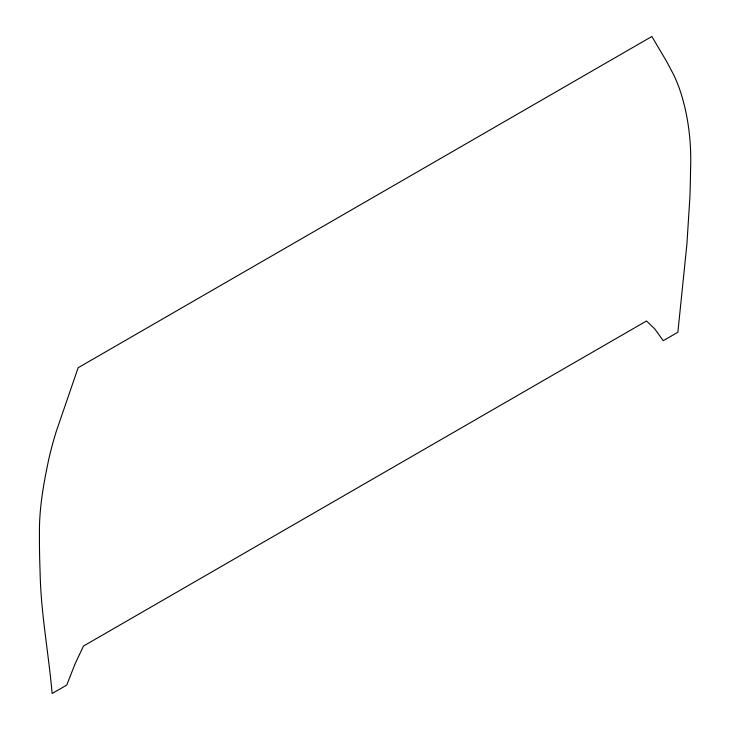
<?xml version="1.0" encoding="UTF-8"?>
<svg xmlns="http://www.w3.org/2000/svg" width="730" height="730" viewBox="0 0 730 730"><rect width="100%" height="100%" fill="white"/><g stroke="black" fill="none" stroke-linecap="round" stroke-linejoin="round"><path stroke-width="1.09" d="M39.438 531.294L39.456 546.013A1048.006 605.07 -60 0 0 40.104 572.302C40.853 612.999 48.591 653.085 52.131 693.5L66.74 685.068L75.236 663.497L83.485 646.05L646.515 320.99L654.764 328.911L663.26 340.673L677.869 332.241L686.903 244.121L689.896 197.146A1048.006 605.07 -60 0 0 690.543 170.117C691.565 144.522 688.81 118.78 681.273 94.252A264.005 152.424 -60 0 0 673.671 74.798L666.928 61.959L651.853 36.5L78.147 367.728L56.329 431.211A264.005 152.424 -60 0 0 48.727 459.453C43.7 483.068 39.383 507.067 39.438 531.294"/></g></svg>
